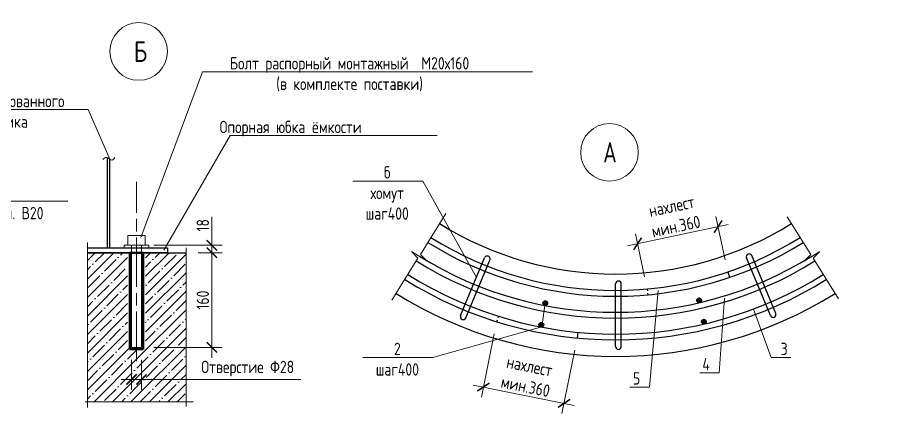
# Model space of a CAD drawing. Header units: millimetres. Extents: x 20530103 to 31271019, y 32092698 to 33532929.
# Drawn here: x 26401159 to 26422453, y 33007760 to 33017377 of the extents above; entities that cross this region are included whole.
import ezdxf
from ezdxf import colors
from ezdxf.entities.mleader import LeaderData, LeaderLine
from ezdxf.enums import TextEntityAlignment as Align
from ezdxf.math import Vec2, Vec3

# ---------------------------------------------------------------- set-up
doc = ezdxf.new("R2010")
doc.units = ezdxf.units.MM
doc.linetypes.add('AM_ISO08W050', pattern=[18, 12, -1.5, 3, -1.5])
doc.styles.add('GOST 2.304', font='GOST.TTF')
doc.dimstyles.new('м10', dxfattribs={"dimscale": 100, "dimtxt": 3, "dimasz": 2.5, "dimexe": 2.5, "dimexo": 3, "dimgap": 0.7, "dimtad": 1, "dimdec": 0, "dimlfac": 0.1, "dimtxsty": 'GOST 2.304', "dimblk": 'ARCHTICK', "dimcen": 2.5, "dimdle": 2.5, "dimclrd": 7, "dimclre": 7, "dimclrt": 256, "dimadec": 1, "dimazin": 0, "dimtfac": 1, "dimtdec": 0, "dimtmove": 0, "dimatfit": 3, "dimldrblk": 'NONE', "dimfxl": 1, "dimlwd": 20, "dimlwe": 20, "dimarcsym": 0})
doc.dimstyles.new('м20', dxfattribs={"dimscale": 100, "dimtxt": 3, "dimasz": 2.5, "dimexe": 2.5, "dimexo": 3, "dimgap": 0.7, "dimtad": 1, "dimdec": 0, "dimlfac": 0.2, "dimtxsty": 'GOST 2.304', "dimblk": 'ARCHTICK', "dimcen": 2.5, "dimdle": 2.5, "dimclrd": 7, "dimclre": 7, "dimclrt": 256, "dimadec": 1, "dimazin": 0, "dimtfac": 1, "dimtdec": 0, "dimtmove": 0, "dimatfit": 3, "dimldrblk": 'NONE', "dimfxl": 1, "dimlwd": 20, "dimlwe": 20, "dimarcsym": 0})
pattern_1 = [(45, (26387556.4, 33010990.37), (-224.5064, 224.5064), []), (45, (26387780.9, 33010990.37), (-224.5064, 224.5064), [396.875, -79.375, 0, -79.375])]

# ---------------------------------------------------------------- blocks, each defined once
blk = doc.blocks.new('_Dot')
at = {"color": 0, "linetype": 'ByBlock', "lineweight": -2}
blk.add_line((-0.5, 0), (-1, 0), dxfattribs=at)
at = {"color": 0, "linetype": 'ByBlock', "const_width": 0.5}
blk.add_lwpolyline([(-0.25, 0, 1), (0.25, 0, 1)], format="xyb", close=True, dxfattribs=at)
blk = doc.blocks.new('_ArchTick')
at = {"color": 0, "linetype": 'ByBlock', "const_width": 0.15}
blk.add_lwpolyline([(-0.5, -0.5), (0.5, 0.5)], dxfattribs=at)
blk = doc.blocks.new('*D446')
at = {"color": 7, "linetype": 'Continuous', "lineweight": 20, "transparency": 16777216}
for p, q in [((26418359, 33011491), (26418136, 33012542)), ((26415987, 33011829), (26418432, 33012349)), ((26416403, 33011075), (26416180, 33012126))]:
    blk.add_line(p, q, dxfattribs=at)
at = {"color": 7, "linetype": 'Continuous', "lineweight": 20, "transparency": 16777216, "xscale": 250, "yscale": 250, "zscale": 250}
for p, rotation in [((26418188, 33012297), 12.00002612292095), ((26416232, 33011881), 192.0000261229209)]:
    blk.add_blockref('_ArchTick', p, dxfattribs=dict(at, rotation=rotation))
at = {"color": 7, "linetype": 'Continuous', "lineweight": 20, "transparency": 16777216, "insert": (26417112, 33012549), "char_height": 300, "attachment_point": 5, "rotation": 12, "style": 'GOST 2.304'}
blk.add_mtext('нахлест\\Pмин.360', dxfattribs=at)
blk = doc.blocks.new('_None')
blk = doc.blocks.new('*D447')
at = {"color": 7, "linetype": 'Continuous', "lineweight": 20, "transparency": 16777216}
for p, q in [((26412745, 33009695), (26412434, 33008156)), ((26414706, 33009299), (26414394, 33007760)), ((26412238, 33008451), (26414689, 33007955))]:
    blk.add_line(p, q, dxfattribs=at)
at = {"color": 7, "linetype": 'Continuous', "lineweight": 20, "transparency": 16777216, "xscale": 250, "yscale": 250, "zscale": 250}
for p, rotation in [((26412483, 33008401), 168.5708231591507), ((26414444, 33008005), 348.5708231591506)]:
    blk.add_blockref('_ArchTick', p, dxfattribs=dict(at, rotation=rotation))
at = {"color": 7, "linetype": 'Continuous', "lineweight": 20, "transparency": 16777216, "insert": (26413557, 33008664), "char_height": 300, "attachment_point": 5, "rotation": 348.5708, "style": 'GOST 2.304'}
blk.add_mtext('нахлест\\Pмин.360', dxfattribs=at)
blk = doc.blocks.new('*D478')
at = {"color": 7, "linetype": 'Continuous', "lineweight": 20, "transparency": 16777216}
for p, q in [((26405883, 33011844), (26405883, 33012540)), ((26404472, 33011844), (26406133, 33011844)), ((26405883, 33011414), (26405883, 33011844)), ((26405554, 33011664), (26406133, 33011664))]:
    blk.add_line(p, q, dxfattribs=at)
at = {"color": 7, "linetype": 'Continuous', "lineweight": 20, "transparency": 16777216, "xscale": 250, "yscale": 250, "zscale": 250}
for p, rotation in [((26405883, 33011844), 90), ((26405883, 33011664), 270)]:
    blk.add_blockref('_ArchTick', p, dxfattribs=dict(at, rotation=rotation))
at = {"color": 7, "linetype": 'Continuous', "lineweight": 20, "transparency": 16777216, "insert": (26405663, 33012331), "char_height": 300, "attachment_point": 5, "rotation": 90, "style": 'GOST 2.304'}
blk.add_mtext('18', dxfattribs=at)
blk = doc.blocks.new('*D479')
at = {"color": 7, "linetype": 'Continuous', "lineweight": 20, "transparency": 16777216}
for p, q in [((26403932, 33009064), (26403932, 33008336)), ((26404172, 33009064), (26404172, 33008336)), ((26403682, 33008586), (26404172, 33008586)), ((26404172, 33008586), (26408046, 33008586))]:
    blk.add_line(p, q, dxfattribs=at)
at = {"color": 7, "linetype": 'Continuous', "lineweight": 20, "transparency": 16777216, "xscale": 250, "yscale": 250, "zscale": 250, "rotation": 180}
blk.add_blockref('_ArchTick', (26403932, 33008586), dxfattribs=at)
at = {"color": 7, "linetype": 'Continuous', "lineweight": 20, "transparency": 16777216, "xscale": 250, "yscale": 250, "zscale": 250}
blk.add_blockref('_ArchTick', (26404172, 33008586), dxfattribs=at)
at = {"color": 7, "linetype": 'Continuous', "lineweight": 20, "transparency": 16777216, "insert": (26406755, 33008849), "char_height": 300, "attachment_point": 5, "style": 'GOST 2.304'}
blk.add_mtext('Отверстие Ф28', dxfattribs=at)
blk = doc.blocks.new('*D480')
at = {"color": 7, "linetype": 'Continuous', "lineweight": 20, "transparency": 16777216}
for p, q in [((26405883, 33011914), (26405883, 33009114)), ((26405554, 33011664), (26406133, 33011664)), ((26404472, 33009364), (26406133, 33009364))]:
    blk.add_line(p, q, dxfattribs=at)
at = {"color": 7, "linetype": 'Continuous', "lineweight": 20, "transparency": 16777216, "xscale": 250, "yscale": 250, "zscale": 250}
for p, rotation in [((26405883, 33011664), 90), ((26405883, 33009364), 270)]:
    blk.add_blockref('_ArchTick', p, dxfattribs=dict(at, rotation=rotation))
at = {"color": 7, "linetype": 'Continuous', "lineweight": 20, "transparency": 16777216, "insert": (26405663, 33010514), "char_height": 300, "attachment_point": 5, "rotation": 90, "style": 'GOST 2.304'}
blk.add_mtext('160', dxfattribs=at)

msp = doc.modelspace()

# ---------------------------------------------------------------- hatches: boundary and pattern name
at = {"linetype": 'Continuous', "lineweight": 20}
h = msp.add_hatch(dxfattribs=at)
h.set_pattern_fill('ANSI35', scale=50)
h.set_pattern_definition(pattern_1)
h.paths.add_polyline_path([(26403831.7691, 33009364.3744), (26403831.7691, 33011664.3744), (26402856.5962, 33011664.3744), (26402856.5962, 33008043.4008), (26404051.7691, 33008043.4008), (26404051.7691, 33009364.3744)])
h = msp.add_hatch(dxfattribs=at)
h.set_pattern_fill('ANSI35', scale=50)
h.set_pattern_definition(pattern_1)
h.paths.add_polyline_path([(26404271.7691, 33009364.3744), (26404051.7691, 33009364.3744), (26404051.7691, 33008043.4008), (26405254.3043, 33008043.4008), (26405254.3043, 33011664.3744), (26404271.7691, 33011664.3744)])
at = {"linetype": 'Continuous'}
h = msp.add_hatch(color=7, dxfattribs=at)
h.dxf.hatch_style = 1
h.paths.add_polyline_path([(26413961.2682, 33010395.9382, -0.2629311978), (26413937.0757, 33010438.7631, -1), (26414037.0757, 33010438.7631, -0.5442855445), (26413966.5515, 33010393.1697, -0.0001112815)])
h = msp.add_hatch(color=7, dxfattribs=at)
h.dxf.hatch_style = 1
h.paths.add_polyline_path([(26417703.7497, 33010463.4953, -0.2629311978), (26417679.5572, 33010506.3202, -1), (26417779.5572, 33010506.3202, -0.5442855445), (26417709.033, 33010460.7268, -0.0001112815)])
h = msp.add_hatch(color=7, dxfattribs=at)
h.dxf.hatch_style = 1
h.paths.add_polyline_path([(26417817.5727, 33009946.3536, -0.2629311978), (26417793.3801, 33009989.1785, -1), (26417893.3801, 33009989.1785, -0.5442855445), (26417822.8559, 33009943.5851, -0.0001112815)])
h = msp.add_hatch(color=7, dxfattribs=at)
h.dxf.hatch_style = 1
h.paths.add_polyline_path([(26413865.9376, 33009870.8204, -0.2629311978), (26413841.7451, 33009913.6453, -1), (26413941.7451, 33009913.6453, -0.5442855445), (26413871.2208, 33009868.0519, -0.0001112815)])

# ---------------------------------------------------------------- linework, layer by layer
at = {"color": 7, "linetype": 'AM_ISO08W050', "lineweight": 20, "ltscale": 100}
msp.add_line((26404051.7691, 33009033.6744), (26404051.7691, 33013384.3744), dxfattribs=at)
at = {"color": 7, "linetype": 'Continuous', "lineweight": 20}
for p, q in [((26411571.5898, 33012615.2587), (26410952.7366, 33011624.0934)), ((26419870.4047, 33012535.3513), (26420439.3661, 33011624.0934)), ((26402856.5962, 33011915.5088), (26402856.5962, 33007907.9168)), ((26405254.3043, 33011780.8242), (26405254.3043, 33007927.2716)), ((26410893.2998, 33011528.8985), (26410259.5034, 33010513.7999)), ((26420498.803, 33011528.8985), (26421112.2067, 33010546.461)), ((26405429.7105, 33008043.4008), (26402806.4639, 33008043.4008))]:
    msp.add_line(p, q, dxfattribs=at)
at = {"color": 251, "linetype": 'Continuous', "lineweight": 30}
msp.add_line((26402856.5962, 33011664.3744), (26405254.3043, 33011664.3744), dxfattribs=at)
at = {"color": 7, "linetype": 'Continuous', "lineweight": 30}
for p, q in [((26411930.4464, 33010135.947), (26412512.1252, 33011540.2439)), ((26419461.6564, 33010135.947), (26418879.9775, 33011540.2439)), ((26419590.9995, 33010189.5227), (26419009.3207, 33011593.8196)), ((26412059.7895, 33010082.3713), (26412641.4684, 33011486.6682)), ((26418421.7393, 33011196.9138), (26418466.7389, 33011064.3429)), ((26415696.0514, 33009386.9216), (26415696.0514, 33010906.9216)), ((26415836.0514, 33009386.9216), (26415836.0514, 33010906.9216)), ((26416465.276, 33010781.882), (26416469.3198, 33010737.4866)), ((26416474.5188, 33010680.4087), (26416477.9755, 33010642.4592)), ((26412849.8602, 33010121.321), (26412835.3003, 33010079.1865)), ((26412816.5811, 33010025.0155), (26412804.1352, 33009988.9986)), ((26414778.6511, 33009731.1343), (26414765.1882, 33009591.7831))]:
    msp.add_line(p, q, dxfattribs=at)
at = {"color": 251, "linetype": 'Continuous', "lineweight": 30}
for points in [[(26403341.7691, 33013971.8445), (26403341.7691, 33011784.3744), (26403401.7691, 33011784.3744), (26403401.7691, 33013935.3631)], [(26402856.5962, 33011784.3744), (26404801.7614, 33011784.3744), (26404801.7614, 33011664.3744), (26402856.5962, 33011664.3744)]]:
    msp.add_lwpolyline(points, dxfattribs=at)
at = {"color": 7, "linetype": 'Continuous', "lineweight": 20}
for points in [[(26403841.7691, 33011844.3744), (26403841.7691, 33012084.3744), (26404261.7691, 33012084.3744), (26404261.7691, 33011844.3744)], [(26403751.7691, 33011784.3744), (26403751.7691, 33011844.3744), (26404351.7691, 33011844.3744), (26404351.7691, 33011784.3744)], [(26404171.7691, 33009364.3744), (26404171.7691, 33011844.3744), (26403931.7691, 33011844.3744), (26403931.7691, 33009364.3744)], [(26404171.7691, 33009364.3744), (26404171.7691, 33011664.3744), (26403931.7691, 33011664.3744), (26403931.7691, 33009364.3744)]]:
    msp.add_lwpolyline(points, close=True, dxfattribs=at)
at = {"color": 7, "linetype": 'Continuous', "lineweight": 50}
msp.add_lwpolyline([(26404211.7691, 33009324.3744), (26404211.7691, 33011664.3744), (26403891.7691, 33011664.3744), (26403891.7691, 33009324.3744)], close=True, dxfattribs=at)
at = {"color": 7, "linetype": 'ByBlock', "lineweight": 20, "ltscale": 100}
for points in [[(26410952.7366, 33011624.0934), (26411113.8719, 33011457.3328), (26410732.1645, 33011695.6591), (26410893.2998, 33011528.8985)], [(26420439.3661, 33011624.0934), (26420278.2309, 33011457.3328), (26420659.9383, 33011695.6591), (26420498.803, 33011528.8985)]]:
    msp.add_lwpolyline(points, dxfattribs=at)
at = {"color": 7, "lineweight": 20}
for centre in [(26404105.1715, 33016552.8052), (26415549.4549, 33014101.3885)]:
    msp.add_circle(centre, 700, dxfattribs=at)
at = {"color": 5, "linetype": 'Continuous', "lineweight": 40}
for centre in [(26413987.0757, 33010438.7631), (26417729.5572, 33010506.3202), (26417843.3801, 33009989.1785), (26413891.7451, 33009913.6453)]:
    msp.add_circle(centre, 50, dxfattribs=at)
at = {"color": 7, "linetype": 'Continuous', "lineweight": 30}
for centre, radius, start, end in [((26415696.0514, 33019226.9216), 8080, 238.04261078, 301.95738922), ((26415696.0514, 33019226.9216), 8480, 238.04261078, 301.95738922), ((26415696.0514, 33019226.9216), 8620, 238.04261078, 301.95738922), ((26415696.0514, 33019226.9216), 9010, 238.04261078, 301.95738922), ((26412576.7968, 33011513.456), 70, 337.49999997, 157.49999997), ((26418944.6491, 33011567.0317), 70, 22.50000003, 202.50000003), ((26415696.0514, 33019226.9216), 9150, 238.04261078, 301.95738922), ((26415696.0514, 33019226.9216), 9540, 238.04261078, 301.95738922), ((26415696.0514, 33019226.9216), 9680, 238.04261078, 301.95738922), ((26415766.0514, 33010906.9216), 70, 0, 180), ((26415766.0514, 33010906.9216), 70, 0, 180), ((26415696.0514, 33019226.9216), 10080, 238.04261078, 301.95738922), ((26411995.118, 33010109.1591), 70, 157.49999997, 337.49999997), ((26419526.3279, 33010162.7348), 70, 202.50000003, 22.50000003), ((26415766.0514, 33009386.9216), 70, 180, 0)]:
    msp.add_arc(centre, radius, start, end, dxfattribs=at)
at = {"color": 7, "linetype": 'Continuous', "lineweight": 20}
msp.add_spline([(26403230.6821, 33013929.5653), (26403315.4956, 33013978.5324), (26403458.8327, 33013915.7472), (26403521.0391, 33013977.9536)], degree=3, dxfattribs=at)

# ---------------------------------------------------------------- texts
at = {"color": 7, "lineweight": 20, "style": 'GOST 2.304', "width": 0.9}
msp.add_text('А', height=500, dxfattribs=at).set_placement((26415559.7497, 33014105.8318), align=Align.MIDDLE_CENTER)
at = {"color": 7, "lineweight": 20, "insert": (26403901.7083, 33016800.065), "char_height": 500, "width": 415.32565, "attachment_point": 1, "style": 'GOST 2.304'}
msp.add_mtext('\\pi82.484;Б', dxfattribs=at)

# ---------------------------------------------------------------- dimensions: what is measured, and where the dimension line sits
at = {"color": 7, "linetype": 'Continuous', "lineweight": 20}
for p1, p2, distance, picture, middle in [((26416465.276, 33010781.882), (26418421.5712, 33011197.7063), 1124.0273, '*D446', (26417112.006, 33012548.988)), ((26412804.1352, 33009988.9986), (26414765.02, 33009592.5756), -1620.0787, '*D447', (26413556.6821, 33008663.5141))]:
    dim = msp.add_aligned_dim(p1=p1, p2=p2, distance=distance, text='нахлест\\Pмин.360', dimstyle='м20', override={"dimlfac": 0.5, "dimclrt": 7}, dxfattribs=at)
    dim.commit()
    dim.dimension.update_dxf_attribs({"geometry": picture, "text_midpoint": middle})
dim = msp.add_linear_dim(base=(26405883.1292, 33011844.3744), p1=(26405254.3043, 33011664.3744), p2=(26404171.7691, 33011844.3744), angle=90, dimstyle='м10', override={"dimclrt": 7}, dxfattribs=at)
dim.commit()
dim.dimension.update_dxf_attribs({"geometry": '*D478', "text_midpoint": (26405883.1292, 33012331.2673), "dimtype": 160})
dim = msp.add_linear_dim(base=(26405883.1292, 33009364.3744), p1=(26405254.3043, 33011664.3744), p2=(26404171.7691, 33009364.3744), angle=90, text='160', dimstyle='м20', override={"dimlfac": 0.5, "dimclrt": 7}, dxfattribs=at)
dim.commit()
dim.dimension.update_dxf_attribs({"geometry": '*D480', "text_midpoint": (26405663.1292, 33010514.3744)})
dim = msp.add_linear_dim(base=(26404171.7691, 33008586.28), p1=(26403931.7691, 33009364.3744), p2=(26404171.7691, 33009364.3744), text='Отверстие Ф28', dimstyle='м20', override={"dimlfac": 0.5, "dimclrt": 7}, dxfattribs=at)
dim.commit()
dim.dimension.update_dxf_attribs({"geometry": '*D479', "text_midpoint": (26406754.5658, 33008586.28), "dimtype": 160})

# ---------------------------------------------------------------- leaders
ml = msp.add_multileader_mtext('Standard', dxfattribs=at)
ml.set_content('{\\C0;        12 отверстий Ф28 (h=160)\\Pпод болт распорный \\Pмонтажный  М20х160}', color=7, style='GOST 2.304')
ml.set_leader_properties(linetype='Continuous', lineweight=20)
ml.set_arrow_properties(name='DOT')
ml.build(insert=Vec2(0, 0))
ml.multileader.update_dxf_attribs({"text_left_attachment_type": 6, "text_right_attachment_type": 6, "dogleg_length": 3, "arrow_head_size": 30, "scale": 100})
ctx = ml.context
ctx.base_point, ctx.scale, ctx.char_height, ctx.arrow_head_size, ctx.landing_gap_size, ctx.plane_origin = Vec3(26415218.9231, 33019229.613), 100, 300, 30, 0, Vec3(26428049.9639, 33018663.2111)
ctx.left_attachment, ctx.right_attachment, ctx.text_align_type = 6, 6, 1
notes = []
notes.append((ctx, [(1, (1, 1, 0), (26415077.2719, 33019229.613), (1, 0), 141.6512, [(1, [(26415356.4969, 33021832.7135), (26416876.7764, 33021202.9931)], 0, [])])]))
ctx.mtext.insert, ctx.mtext.alignment, ctx.mtext.flow_direction = Vec3(26417851.5825, 33019589.613), 2, 5
ml = msp.add_multileader_mtext('Standard', dxfattribs=at)
ml.set_content('{\\C0;Болт распорный монтажный  М20х160\\P(в комплекте поставки)}', color=84, style='GOST 2.304')
ml.set_leader_properties(linetype='Continuous', lineweight=20)
ml.set_arrow_properties(name='NONE')
ml.build(insert=Vec2(0, 0))
ml.multileader.update_dxf_attribs({"text_left_attachment_type": 6, "text_right_attachment_type": 6, "dogleg_length": 3, "arrow_head_size": 30, "scale": 100})
ctx = ml.context
ctx.base_point, ctx.scale, ctx.char_height, ctx.arrow_head_size, ctx.landing_gap_size, ctx.plane_origin = Vec3(26405953.2533, 33016055.7656), 100, 300, 30, 0, Vec3(26418106.2453, 33014512.4328)
ctx.left_attachment, ctx.right_attachment, ctx.text_align_type = 6, 6, 1
notes.append((ctx, [(1, (1, 1, 0), (26405653.2533, 33016055.7656), (1, 0), 300, [(0, [(26404154.6033, 33012032.2355)], 0, [])])]))
ctx.mtext.insert, ctx.mtext.alignment, ctx.mtext.flow_direction = Vec3(26409230.3783, 33016415.7656), 2, 5
ml = msp.add_multileader_mtext('Standard', dxfattribs=at)
ml.set_content('{\\C7;ёмкость из армированного\\Pстеклопластика}', color=84, style='GOST 2.304')
ml.set_leader_properties(linetype='Continuous', lineweight=20)
ml.set_arrow_properties(name='NONE')
ml.build(insert=Vec2(0, 0))
ml.multileader.update_dxf_attribs({"text_left_attachment_type": 6, "text_right_attachment_type": 6, "dogleg_length": 3, "arrow_head_size": 30, "scale": 100})
ctx = ml.context
ctx.base_point, ctx.scale, ctx.char_height, ctx.arrow_head_size, ctx.landing_gap_size, ctx.plane_origin = Vec3(26398497.173, 33015139.7804), 100, 300, 30, 0, Vec3(26403025.2551, 33019525.5378)
ctx.left_attachment, ctx.right_attachment, ctx.text_align_type = 6, 6, 1
notes.append((ctx, [(0, (1, 1, 0), (26402879.3158, 33015139.7804), (-1, 0), 300, [(0, [(26403401.7691, 33013935.3631)], 0, [])])]))
ctx.mtext.insert, ctx.mtext.alignment, ctx.mtext.flow_direction = Vec3(26400243.6959, 33015499.7804), 2, 5
ml = msp.add_multileader_mtext('Standard', dxfattribs=at)
ml.set_content('{\\C0;Опорная юбка ёмкости}', color=84, style='GOST 2.304')
ml.set_leader_properties(linetype='Continuous', lineweight=20)
ml.set_arrow_properties(name='NONE')
ml.build(insert=Vec2(0, 0))
ml.multileader.update_dxf_attribs({"text_left_attachment_type": 6, "text_right_attachment_type": 6, "dogleg_length": 3, "arrow_head_size": 30, "scale": 100})
ctx = ml.context
ctx.base_point, ctx.scale, ctx.char_height, ctx.arrow_head_size, ctx.landing_gap_size, ctx.plane_origin = Vec3(26406631.7777, 33014508.6611), 100, 300, 30, 0, Vec3(26419639.1545, 33017685.9325)
ctx.left_attachment, ctx.right_attachment, ctx.text_align_type = 6, 6, 1
notes.append((ctx, [(1, (1, 1, 0), (26406331.7777, 33014508.6611), (1, 0), 300, [(0, [(26404718.6333, 33011728.8502)], 0, [])])]))
ctx.mtext.insert, ctx.mtext.width, ctx.mtext.alignment, ctx.mtext.flow_direction = Vec3(26407799.5277, 33014868.6611), 2823.818146, 2, 5
ml = msp.add_multileader_mtext('Standard', dxfattribs=at)
ml.set_content('{\\C0;Опорная юбка ёмкости}', color=84, style='GOST 2.304')
ml.set_leader_properties(linetype='Continuous', lineweight=20)
ml.set_arrow_properties(name='NONE')
ml.build(insert=Vec2(0, 0))
ml.multileader.update_dxf_attribs({"text_left_attachment_type": 6, "text_right_attachment_type": 6, "dogleg_length": 3, "arrow_head_size": 30, "scale": 100})
ctx = ml.context
ctx.base_point, ctx.scale, ctx.char_height, ctx.arrow_head_size, ctx.landing_gap_size, ctx.plane_origin = Vec3(26472736.9875, 33014125.0565), 100, 300, 30, 0, Vec3(26485744.3643, 33017302.3278)
ctx.left_attachment, ctx.right_attachment, ctx.text_align_type = 6, 6, 1
notes.append((ctx, [(1, (1, 1, 0), (26472436.9875, 33014125.0565), (1, 0), 300, [(0, [(26470823.8431, 33011345.2456)], 0, [])])]))
ctx.mtext.insert, ctx.mtext.width, ctx.mtext.alignment, ctx.mtext.flow_direction = Vec3(26473904.7375, 33014485.0565), 2823.818146, 2, 5
ml = msp.add_multileader_mtext('Standard', dxfattribs=at)
ml.set_content('б\\Pхомут\\Pшаг400', color=7, style='GOST 2.304')
ml.set_leader_properties(linetype='Continuous', lineweight=20)
ml.set_arrow_properties(name='NONE')
ml.build(insert=Vec2(0, 0))
ml.multileader.update_dxf_attribs({"text_left_attachment_type": 6, "text_right_attachment_type": 6, "dogleg_length": 3, "arrow_head_size": 30, "scale": 100})
ctx = ml.context
ctx.base_point, ctx.scale, ctx.char_height, ctx.arrow_head_size, ctx.landing_gap_size, ctx.plane_origin = Vec3(26409649.6772, 33013405.892), 100, 300, 30, 0, Vec3(26408096.7323, 33013793.0546)
ctx.left_attachment, ctx.right_attachment, ctx.text_align_type = 6, 6, 1
notes.append((ctx, [(1, (1, 1, 0), (26411010.5708, 33013405.892), (-1, 0), 246.3937, [(0, [(26412314.1082, 33011062.1885)], 0, [])])]))
ctx.mtext.insert, ctx.mtext.alignment, ctx.mtext.flow_direction = Vec3(26410145.7332, 33013765.892), 2, 5
ml = msp.add_multileader_mtext('Standard', dxfattribs=at)
ml.set_content('{\\C7;Пояс\\Pиз бетона кл. В20}', color=84, style='GOST 2.304')
ml.set_leader_properties(linetype='Continuous', lineweight=20)
ml.set_arrow_properties(name='DOT')
ml.build(insert=Vec2(0, 0))
ml.multileader.update_dxf_attribs({"text_left_attachment_type": 6, "text_right_attachment_type": 6, "dogleg_length": 3, "arrow_head_size": 30, "scale": 100})
ctx = ml.context
ctx.base_point, ctx.scale, ctx.char_height, ctx.arrow_head_size, ctx.landing_gap_size, ctx.plane_origin = Vec3(26398878.9687, 33012916.7404), 100, 300, 30, 0, Vec3(26397297.4482, 33012806.5199)
ctx.left_attachment, ctx.right_attachment, ctx.text_align_type = 6, 6, 1
notes.append((ctx, [(0, (1, 1, 0), (26398578.9687, 33012916.7404), (1, 0), 300, [(0, [(26396593.8569, 33011194.5038)], 0, [])])]))
ctx.mtext.insert, ctx.mtext.alignment, ctx.mtext.flow_direction = Vec3(26400403.3106, 33013276.7404), 2, 5
ml = msp.add_multileader_mtext('Standard', dxfattribs=at)
ml.set_content('5', color=7, style='GOST 2.304')
ml.set_leader_properties(linetype='Continuous', lineweight=20)
ml.set_arrow_properties(name='NONE')
ml.build(insert=Vec2(0, 0))
ml.multileader.update_dxf_attribs({"text_left_attachment_type": 6, "text_right_attachment_type": 6, "dogleg_length": 3, "arrow_head_size": 30, "scale": 100})
ctx = ml.context
ctx.base_point, ctx.scale, ctx.char_height, ctx.arrow_head_size, ctx.landing_gap_size, ctx.plane_origin = Vec3(26416145.5731, 33008399.906), 100, 300, 30, 0, Vec3(26412725.2197, 33007579.2442)
ctx.left_attachment, ctx.right_attachment, ctx.text_align_type = 6, 6, 1
notes.append((ctx, [(1, (1, 1, 0), (26416520.5382, 33008399.906), (-1, 0), 246.3937, [(0, [(26416734.0815, 33010747.0507)], 0, [])])]))
ctx.mtext.insert, ctx.mtext.alignment, ctx.mtext.flow_direction = Vec3(26416207.8026, 33008759.906), 2, 5
ml = msp.add_multileader_mtext('Standard', dxfattribs=at)
ml.set_content('4', color=7, style='GOST 2.304')
ml.set_leader_properties(linetype='Continuous', lineweight=20)
ml.set_arrow_properties(name='NONE')
ml.build(insert=Vec2(0, 0))
ml.multileader.update_dxf_attribs({"text_left_attachment_type": 6, "text_right_attachment_type": 6, "dogleg_length": 3, "arrow_head_size": 30, "scale": 100})
ctx = ml.context
ctx.base_point, ctx.scale, ctx.char_height, ctx.arrow_head_size, ctx.landing_gap_size, ctx.plane_origin = Vec3(26417822.161, 33008748.0573), 100, 300, 30, 0, Vec3(26414821.3643, 33008010.9216)
ctx.left_attachment, ctx.right_attachment, ctx.text_align_type = 6, 6, 1
notes.append((ctx, [(1, (1, 1, 0), (26418218.7689, 33008748.0573), (-1, 0), 246.3937, [(0, [(26418344.3533, 33010563.2333)], 0, [])])]))
ctx.mtext.insert, ctx.mtext.alignment, ctx.mtext.flow_direction = Vec3(26417898.1253, 33009108.0573), 2, 5
ml = msp.add_multileader_mtext('Standard', dxfattribs=at)
ml.set_content('2\\Pшаг400', color=7, style='GOST 2.304')
ml.set_leader_properties(linetype='Continuous', lineweight=20)
ml.set_arrow_properties(name='NONE')
ml.build(insert=Vec2(0, 0))
ml.multileader.update_dxf_attribs({"text_left_attachment_type": 6, "text_right_attachment_type": 6, "dogleg_length": 3, "arrow_head_size": 30, "scale": 100})
ctx = ml.context
ctx.base_point, ctx.scale, ctx.char_height, ctx.arrow_head_size, ctx.landing_gap_size, ctx.plane_origin = Vec3(26409897.0022, 33009118.5829), 100, 300, 30, 0, Vec3(26408344.0573, 33009505.7455)
ctx.left_attachment, ctx.right_attachment, ctx.text_align_type = 6, 6, 1
notes.append((ctx, [(1, (1, 1, 0), (26411257.8958, 33009118.5829), (-1, 0), 246.3937, [(1, [(26413987.0757, 33010438.7631), (26413905.322, 33009865.5239)], 0, [])])]))
ctx.mtext.insert, ctx.mtext.alignment, ctx.mtext.flow_direction = Vec3(26410393.0582, 33009478.5829), 2, 5
ml = msp.add_multileader_mtext('Standard', dxfattribs=at)
ml.set_content('3', color=7, style='GOST 2.304')
ml.set_leader_properties(linetype='Continuous', lineweight=20)
ml.set_arrow_properties(name='NONE')
ml.build(insert=Vec2(0, 0))
ml.multileader.update_dxf_attribs({"text_left_attachment_type": 6, "text_right_attachment_type": 6, "dogleg_length": 3, "arrow_head_size": 30, "scale": 100})
ctx = ml.context
ctx.base_point, ctx.scale, ctx.char_height, ctx.arrow_head_size, ctx.landing_gap_size, ctx.plane_origin = Vec3(26419728.9438, 33009117.9702), 100, 300, 30, 0, Vec3(26416777.762, 33008836.1894)
ctx.left_attachment, ctx.right_attachment, ctx.text_align_type = 6, 6, 1
notes.append((ctx, [(0, (1, 1, 0), (26419482.5501, 33009117.9702), (1, 0), 246.3937, [(0, [(26419048.8823, 33010295.5093)], 0, [])])]))
ctx.mtext.insert, ctx.mtext.alignment, ctx.mtext.flow_direction = Vec3(26419795.2857, 33009477.9702), 2, 5
for ctx, leaders in notes:
    for number, flags, end, landing, length, lines in leaders:
        leader = LeaderData()
        leader.index, (leader.has_last_leader_line, leader.has_dogleg_vector, leader.attachment_direction) = number, flags
        leader.last_leader_point, leader.dogleg_vector, leader.dogleg_length = Vec3(end), Vec3(landing), length
        for number, points, colour, breaks in lines:
            line = LeaderLine()
            line.index, line.vertices, line.color, line.breaks = number, Vec3.list(points), colors.encode_raw_color(colour), breaks
            leader.lines.append(line)
        ctx.leaders.append(leader)

doc.saveas('drawing.dxf')
